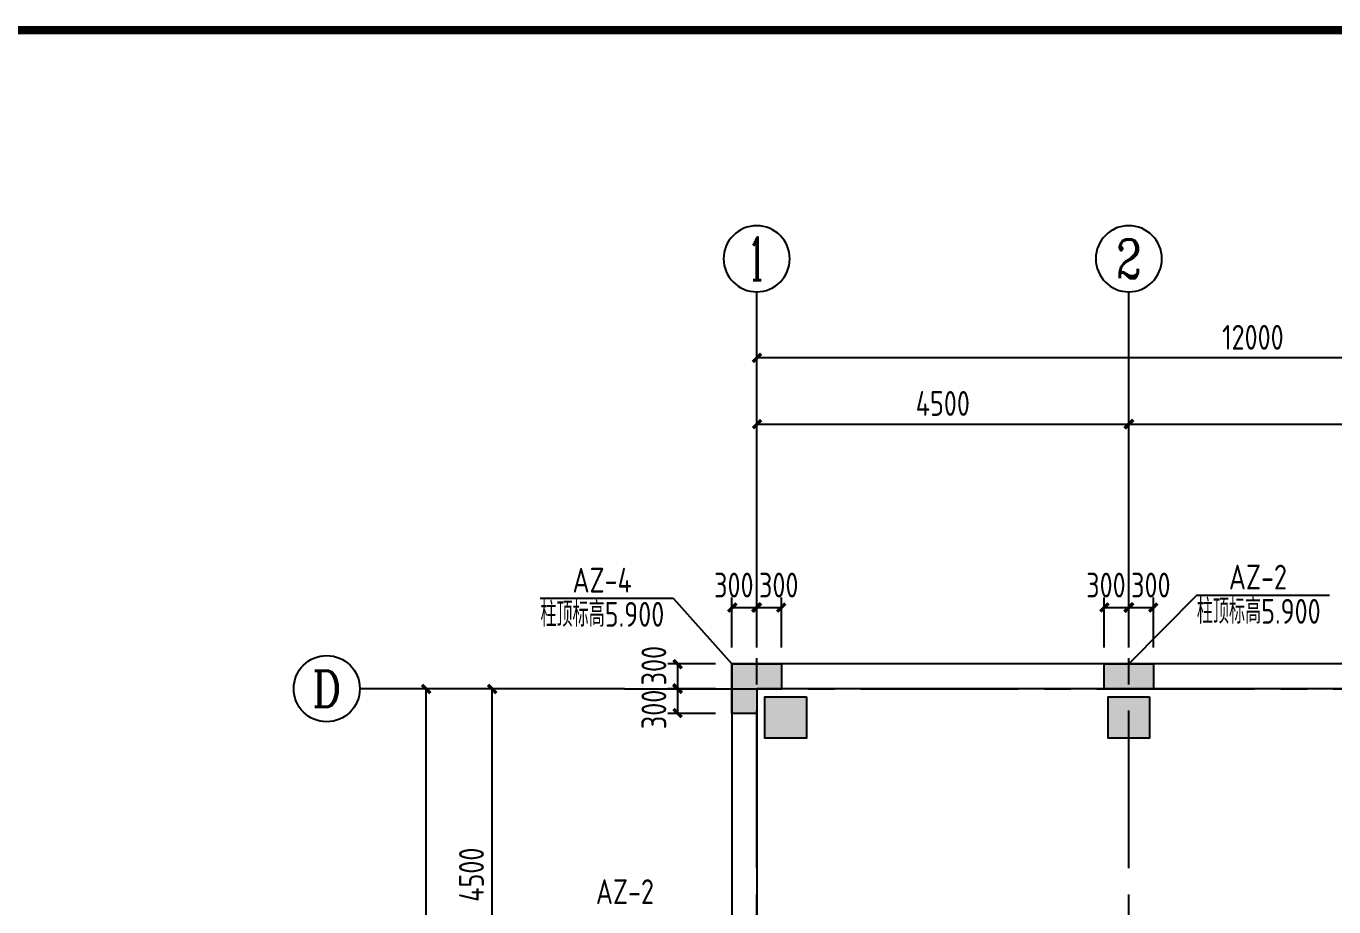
# Model space of a CAD drawing. Header units: millimetres. Extents: x 893615 to 897539, y 39650 to 40458.
# Drawn here: x 896036.9 to 896195.1, y 40128.1 to 40234.6 of the extents above; entities that cross this region are included whole.
import ezdxf
from ezdxf.enums import TextEntityAlignment as Align

# ---------------------------------------------------------------- set-up
doc = ezdxf.new("R2010")
doc.units = ezdxf.units.MM
doc.header["$LTSCALE"] = 1000
doc.header["$MEASUREMENT"] = 0
doc.linetypes.add('CENTER2', pattern=[28.575, 19.05, -3.175, 3.175, -3.175])
for name, color, linetype in [('AXIS', 3, 'Continuous'), ('AXIS_TEXT', 7, 'Continuous'), ('DIM', 7, 'Continuous'), ('DOTE', 1, 'Continuous'), ('WALL', 9, 'Continuous'), ('柱', 2, 'Continuous'), ('柱__钢筋标注', 7, 'Continuous')]:
    doc.layers.add(name, color=color, linetype=linetype)
doc.styles.add('_TCH_AXIS', font='COMPLEX', dxfattribs={"bigfont": 'GBCBIG'})
doc.styles.add('COMPLEX', font='COMPLEX')
doc.styles.add('GBHZ', font='gbenor.shx', dxfattribs={"width": 0.9, "bigfont": 'gbcbig.shx'})
doc.styles.get("Standard").update_dxf_attribs({"font": 'gbenor.shx', "bigfont": 'gbcbig.shx'})
doc.dimstyles.new('Y100', dxfattribs={"dimscale": 0, "dimtxt": 3, "dimasz": 0.01, "dimexe": 1.2, "dimexo": 2, "dimgap": 1, "dimtad": 1, "dimdec": 0, "dimlfac": 100, "dimzin": 0, "dimdsep": 46, "dimtxsty": 'GBHZ', "dimblk": 'DX', "dimcen": 0.09, "dimdle": 1, "dimclrd": 7, "dimclre": 7, "dimclrt": 7, "dimadec": 0, "dimazin": 0, "dimtfac": 1, "dimtdec": 0, "dimtix": 1, "dimtmove": 2, "dimatfit": 3, "dimldrblk": 'DX', "dimfxl": 0, "dimtolj": 1, "dimtzin": 0, "dimarcsym": 0})

# ---------------------------------------------------------------- blocks, each defined once
blk = doc.blocks.new('_AXISO')
blk.add_circle((0, 0), 0.5)
at = {"layer": 'AXIS_TEXT', "style": 'COMPLEX', "width": 1.041667}
blk.add_attdef('A', text='', height=0.56, dxfattribs=at).set_placement((-0.25, -0.28), (0.25, -0.28), align=Align.FIT)
blk = doc.blocks.new('DX')
at = {"color": 0, "linetype": 'ByBlock', "const_width": 40}
blk.add_lwpolyline([(-54, -51), (46, 49)], dxfattribs=at)
blk = doc.blocks.new('*D229')
at = {"layer": 'Defpoints', "color": 0, "transparency": 16777216}
for p in [(896093.29, 40154.51), (896109.29, 40154.51), (896109.29, 40109.51)]:
    blk.add_point(p, dxfattribs=at)
at = {"layer": 'dim', "color": 7, "lineweight": -2, "transparency": 16777216}
for p, q in [((896107.29, 40154.51), (896092.09, 40154.51)), ((896093.29, 40109.52), (896093.29, 40154.5)), ((896107.29, 40109.51), (896092.09, 40109.51))]:
    blk.add_line(p, q, dxfattribs=at)
at = {"layer": 'dim', "color": 7, "lineweight": -2, "transparency": 16777216, "xscale": 0.01, "yscale": 0.01, "zscale": 0.01}
for p, rotation in [((896093.29, 40154.51), 90), ((896093.29, 40109.51), 270)]:
    blk.add_blockref('DX', p, dxfattribs=dict(at, rotation=rotation))
at = {"layer": 'dim', "color": 7, "transparency": 16777216, "insert": (896090.79, 40132.01), "char_height": 3, "attachment_point": 5, "rotation": 90, "style": 'GBHZ'}
blk.add_mtext('\\A1;4500', dxfattribs=at)
blk = doc.blocks.new('*D230')
at = {"layer": 'Defpoints', "color": 0, "transparency": 16777216}
for p in [(896109.29, 40154.51), (896085.29, 40034.51), (896109.29, 40034.51)]:
    blk.add_point(p, dxfattribs=at)
at = {"layer": 'dim', "color": 7, "lineweight": -2, "transparency": 16777216}
for p, q in [((896107.29, 40154.51), (896084.09, 40154.51)), ((896085.29, 40154.5), (896085.29, 40034.52)), ((896107.29, 40034.51), (896084.09, 40034.51))]:
    blk.add_line(p, q, dxfattribs=at)
at = {"layer": 'dim', "color": 7, "lineweight": -2, "transparency": 16777216, "xscale": 0.01, "yscale": 0.01, "zscale": 0.01}
for p, rotation in [((896085.29, 40154.51), 90), ((896085.29, 40034.51), 270)]:
    blk.add_blockref('DX', p, dxfattribs=dict(at, rotation=rotation))
at = {"layer": 'dim', "color": 7, "transparency": 16777216, "insert": (896082.79, 40094.51), "char_height": 3, "attachment_point": 5, "rotation": 90, "style": 'GBHZ'}
blk.add_mtext('\\A1;12000', dxfattribs=at)
blk = doc.blocks.new('*D235')
at = {"layer": 'Defpoints', "color": 0, "transparency": 16777216}
for p in [(896170.29, 40186.51), (896125.29, 40170.51), (896170.29, 40170.51)]:
    blk.add_point(p, dxfattribs=at)
at = {"layer": 'dim', "color": 7, "lineweight": -2, "transparency": 16777216}
for p, q in [((896125.29, 40172.51), (896125.29, 40187.71)), ((896170.29, 40172.51), (896170.29, 40187.71)), ((896125.3, 40186.51), (896170.28, 40186.51))]:
    blk.add_line(p, q, dxfattribs=at)
at = {"layer": 'dim', "color": 7, "lineweight": -2, "transparency": 16777216, "xscale": 0.01, "yscale": 0.01, "zscale": 0.01, "rotation": 180}
blk.add_blockref('DX', (896125.29, 40186.51), dxfattribs=at)
at = {"layer": 'dim', "color": 7, "lineweight": -2, "transparency": 16777216, "xscale": 0.01, "yscale": 0.01, "zscale": 0.01}
blk.add_blockref('DX', (896170.29, 40186.51), dxfattribs=at)
at = {"layer": 'dim', "color": 7, "transparency": 16777216, "insert": (896147.79, 40189.01), "char_height": 3, "attachment_point": 5, "style": 'GBHZ'}
blk.add_mtext('\\A1;4500', dxfattribs=at)
blk = doc.blocks.new('*D236')
at = {"layer": 'Defpoints', "color": 0, "transparency": 16777216}
for p in [(896245.29, 40186.51), (896170.29, 40170.51), (896245.29, 40170.51)]:
    blk.add_point(p, dxfattribs=at)
at = {"layer": 'dim', "color": 7, "lineweight": -2, "transparency": 16777216}
for p, q in [((896170.29, 40172.51), (896170.29, 40187.71)), ((896245.29, 40172.51), (896245.29, 40187.71)), ((896170.3, 40186.51), (896245.28, 40186.51))]:
    blk.add_line(p, q, dxfattribs=at)
at = {"layer": 'dim', "color": 7, "lineweight": -2, "transparency": 16777216, "xscale": 0.01, "yscale": 0.01, "zscale": 0.01, "rotation": 180}
blk.add_blockref('DX', (896170.29, 40186.51), dxfattribs=at)
at = {"layer": 'dim', "color": 7, "lineweight": -2, "transparency": 16777216, "xscale": 0.01, "yscale": 0.01, "zscale": 0.01}
blk.add_blockref('DX', (896245.29, 40186.51), dxfattribs=at)
at = {"layer": 'dim', "color": 7, "transparency": 16777216, "insert": (896207.79, 40189.01), "char_height": 3, "attachment_point": 5, "style": 'GBHZ'}
blk.add_mtext('\\A1;7500', dxfattribs=at)
blk = doc.blocks.new('*D218')
at = {"layer": 'Defpoints', "color": 0, "transparency": 16777216}
for p in [(896125.29, 40194.51), (896125.29, 40170.51), (896245.29, 40170.51)]:
    blk.add_point(p, dxfattribs=at)
at = {"layer": 'dim', "color": 7, "lineweight": -2, "transparency": 16777216}
for p, q in [((896125.29, 40172.51), (896125.29, 40195.71)), ((896245.29, 40172.51), (896245.29, 40195.71)), ((896245.28, 40194.51), (896125.3, 40194.51))]:
    blk.add_line(p, q, dxfattribs=at)
at = {"layer": 'dim', "color": 7, "lineweight": -2, "transparency": 16777216, "xscale": 0.01, "yscale": 0.01, "zscale": 0.01, "rotation": 180}
blk.add_blockref('DX', (896125.29, 40194.51), dxfattribs=at)
at = {"layer": 'dim', "color": 7, "lineweight": -2, "transparency": 16777216, "xscale": 0.01, "yscale": 0.01, "zscale": 0.01}
blk.add_blockref('DX', (896245.29, 40194.51), dxfattribs=at)
at = {"layer": 'dim', "color": 7, "transparency": 16777216, "insert": (896185.29, 40197.01), "char_height": 3, "attachment_point": 5, "style": 'GBHZ'}
blk.add_mtext('\\A1;12000', dxfattribs=at)
blk = doc.blocks.new('*D287')
at = {"layer": 'Defpoints', "color": 0, "transparency": 16777216}
for p in [(896170.29, 40164.33), (896167.29, 40157.51), (896170.29, 40157.51)]:
    blk.add_point(p, dxfattribs=at)
at = {"layer": 'dim', "color": 7, "lineweight": -2, "transparency": 16777216}
for p, q in [((896167.29, 40159.51), (896167.29, 40165.53)), ((896170.29, 40159.51), (896170.29, 40165.53)), ((896167.3, 40164.33), (896170.28, 40164.33))]:
    blk.add_line(p, q, dxfattribs=at)
at = {"layer": 'dim', "color": 7, "lineweight": -2, "transparency": 16777216, "xscale": 0.01, "yscale": 0.01, "zscale": 0.01, "rotation": 180}
blk.add_blockref('DX', (896167.29, 40164.33), dxfattribs=at)
at = {"layer": 'dim', "color": 7, "lineweight": -2, "transparency": 16777216, "xscale": 0.01, "yscale": 0.01, "zscale": 0.01}
blk.add_blockref('DX', (896170.29, 40164.33), dxfattribs=at)
at = {"layer": 'dim', "color": 7, "transparency": 16777216, "insert": (896167.52, 40167.04), "char_height": 3, "attachment_point": 5, "style": 'GBHZ'}
blk.add_mtext('\\A1;300', dxfattribs=at)
blk = doc.blocks.new('*D288')
at = {"layer": 'Defpoints', "color": 0, "transparency": 16777216}
for p in [(896173.29, 40164.33), (896170.29, 40157.51), (896173.29, 40157.51)]:
    blk.add_point(p, dxfattribs=at)
at = {"layer": 'dim', "color": 7, "lineweight": -2, "transparency": 16777216}
for p, q in [((896170.29, 40159.51), (896170.29, 40165.53)), ((896173.29, 40159.51), (896173.29, 40165.53)), ((896170.3, 40164.33), (896173.28, 40164.33))]:
    blk.add_line(p, q, dxfattribs=at)
at = {"layer": 'dim', "color": 7, "lineweight": -2, "transparency": 16777216, "xscale": 0.01, "yscale": 0.01, "zscale": 0.01, "rotation": 180}
blk.add_blockref('DX', (896170.29, 40164.33), dxfattribs=at)
at = {"layer": 'dim', "color": 7, "lineweight": -2, "transparency": 16777216, "xscale": 0.01, "yscale": 0.01, "zscale": 0.01}
blk.add_blockref('DX', (896173.29, 40164.33), dxfattribs=at)
at = {"layer": 'dim', "color": 7, "transparency": 16777216, "insert": (896172.95, 40167.04), "char_height": 3, "attachment_point": 5, "style": 'GBHZ'}
blk.add_mtext('\\A1;300', dxfattribs=at)
blk = doc.blocks.new('*D291')
at = {"layer": 'Defpoints', "color": 0, "transparency": 16777216}
for p in [(896125.29, 40164.33), (896122.29, 40157.51), (896125.29, 40157.51)]:
    blk.add_point(p, dxfattribs=at)
at = {"layer": 'dim', "color": 7, "lineweight": -2, "transparency": 16777216}
for p, q in [((896122.29, 40159.51), (896122.29, 40165.53)), ((896125.29, 40159.51), (896125.29, 40165.53)), ((896122.3, 40164.33), (896125.28, 40164.33))]:
    blk.add_line(p, q, dxfattribs=at)
at = {"layer": 'dim', "color": 7, "lineweight": -2, "transparency": 16777216, "xscale": 0.01, "yscale": 0.01, "zscale": 0.01, "rotation": 180}
blk.add_blockref('DX', (896122.29, 40164.33), dxfattribs=at)
at = {"layer": 'dim', "color": 7, "lineweight": -2, "transparency": 16777216, "xscale": 0.01, "yscale": 0.01, "zscale": 0.01}
blk.add_blockref('DX', (896125.29, 40164.33), dxfattribs=at)
at = {"layer": 'dim', "color": 7, "transparency": 16777216, "insert": (896122.52, 40167.04), "char_height": 3, "attachment_point": 5, "style": 'GBHZ'}
blk.add_mtext('\\A1;300', dxfattribs=at)
blk = doc.blocks.new('*D292')
at = {"layer": 'Defpoints', "color": 0, "transparency": 16777216}
for p in [(896128.29, 40164.33), (896125.29, 40157.51), (896128.29, 40157.51)]:
    blk.add_point(p, dxfattribs=at)
at = {"layer": 'dim', "color": 7, "lineweight": -2, "transparency": 16777216}
for p, q in [((896125.29, 40159.51), (896125.29, 40165.53)), ((896128.29, 40159.51), (896128.29, 40165.53)), ((896125.3, 40164.33), (896128.28, 40164.33))]:
    blk.add_line(p, q, dxfattribs=at)
at = {"layer": 'dim', "color": 7, "lineweight": -2, "transparency": 16777216, "xscale": 0.01, "yscale": 0.01, "zscale": 0.01, "rotation": 180}
blk.add_blockref('DX', (896125.29, 40164.33), dxfattribs=at)
at = {"layer": 'dim', "color": 7, "lineweight": -2, "transparency": 16777216, "xscale": 0.01, "yscale": 0.01, "zscale": 0.01}
blk.add_blockref('DX', (896128.29, 40164.33), dxfattribs=at)
at = {"layer": 'dim', "color": 7, "transparency": 16777216, "insert": (896127.95, 40167.04), "char_height": 3, "attachment_point": 5, "style": 'GBHZ'}
blk.add_mtext('\\A1;300', dxfattribs=at)
blk = doc.blocks.new('*D293')
at = {"layer": 'Defpoints', "color": 0, "transparency": 16777216}
for p in [(896122.29, 40157.51), (896115.72, 40154.51), (896122.29, 40154.51)]:
    blk.add_point(p, dxfattribs=at)
at = {"layer": 'dim', "color": 7, "lineweight": -2, "transparency": 16777216}
for p, q in [((896120.29, 40157.51), (896114.52, 40157.51)), ((896115.72, 40157.5), (896115.72, 40154.52)), ((896120.29, 40154.51), (896114.52, 40154.51))]:
    blk.add_line(p, q, dxfattribs=at)
at = {"layer": 'dim', "color": 7, "lineweight": -2, "transparency": 16777216, "xscale": 0.01, "yscale": 0.01, "zscale": 0.01}
for p, rotation in [((896115.72, 40157.51), 90), ((896115.72, 40154.51), 270)]:
    blk.add_blockref('DX', p, dxfattribs=dict(at, rotation=rotation))
at = {"layer": 'dim', "color": 7, "transparency": 16777216, "insert": (896112.85, 40157.3), "char_height": 3, "attachment_point": 5, "rotation": 90, "style": 'GBHZ'}
blk.add_mtext('\\A1;300', dxfattribs=at)
blk = doc.blocks.new('*D294')
at = {"layer": 'Defpoints', "color": 0, "transparency": 16777216}
for p in [(896122.29, 40154.51), (896115.72, 40151.51), (896122.29, 40151.51)]:
    blk.add_point(p, dxfattribs=at)
at = {"layer": 'dim', "color": 7, "lineweight": -2, "transparency": 16777216}
for p, q in [((896120.29, 40154.51), (896114.52, 40154.51)), ((896115.72, 40154.5), (896115.72, 40151.52)), ((896120.29, 40151.51), (896114.52, 40151.51))]:
    blk.add_line(p, q, dxfattribs=at)
at = {"layer": 'dim', "color": 7, "lineweight": -2, "transparency": 16777216, "xscale": 0.01, "yscale": 0.01, "zscale": 0.01}
for p, rotation in [((896115.72, 40154.51), 90), ((896115.72, 40151.51), 270)]:
    blk.add_blockref('DX', p, dxfattribs=dict(at, rotation=rotation))
at = {"layer": 'dim', "color": 7, "transparency": 16777216, "insert": (896112.85, 40152), "char_height": 3, "attachment_point": 5, "rotation": 90, "style": 'GBHZ'}
blk.add_mtext('\\A1;300', dxfattribs=at)

msp = doc.modelspace()

# ---------------------------------------------------------------- hatches: boundary and pattern name
at = {"layer": '柱'}
msp.add_hatch(color=256, dxfattribs=at).paths.add_polyline_path([(896128.288, 40157.511), (896122.288, 40157.511), (896122.288, 40151.511), (896125.288, 40151.511), (896125.288, 40154.511), (896128.288, 40154.511)])

# ---------------------------------------------------------------- linework, layer by layer
at = {"color": 0, "const_width": 1}
msp.add_lwpolyline([(896578.431, 39660.145), (895772.431, 39660.145), (895772.431, 40234.145), (896578.431, 40234.145)], close=True, dxfattribs=at)
at = {"layer": 'AXIS', "color": 0}
for p, q in [((896125.288, 40170.511), (896125.288, 40202.511)), ((896170.288, 40170.511), (896170.288, 40202.511)), ((896109.288, 40154.511), (896077.288, 40154.511))]:
    msp.add_line(p, q, dxfattribs=at)
at = {"layer": 'DOTE', "linetype": 'CENTER2', "ltscale": 0.001}
for p, q in [((896125.288, 40018.511), (896125.288, 40170.511)), ((896170.288, 40018.511), (896170.288, 40170.511)), ((896109.288, 40154.511), (896261.288, 40154.511))]:
    msp.add_line(p, q, dxfattribs=at)
at = {"layer": 'WALL'}
msp.add_lwpolyline([(896122.288, 40031.511), (896248.288, 40031.511), (896248.288, 40157.511), (896122.288, 40157.511)], close=True, dxfattribs=at)
msp.add_lwpolyline([(896245.288, 40061.011), (896245.288, 40154.511), (896125.288, 40154.511), (896125.288, 40106.011)], dxfattribs=at)
at = {"layer": '柱'}
for points in [[(896122.288, 40157.511), (896128.288, 40157.511), (896128.288, 40154.511), (896125.288, 40154.511), (896125.288, 40151.511), (896122.288, 40151.511)], [(896167.288, 40154.511), (896167.288, 40157.511), (896173.288, 40157.511), (896173.288, 40154.511)]]:
    msp.add_lwpolyline(points, close=True, dxfattribs=at)
for points in [[(896131.288, 40153.511), (896131.288, 40148.511), (896126.288, 40148.511), (896126.288, 40153.511), (896131.288, 40153.511)], [(896172.788, 40153.511), (896172.788, 40148.511), (896167.788, 40148.511), (896167.788, 40153.511), (896172.788, 40153.511)]]:
    msp.add_lwpolyline(points, dxfattribs=at)
for points in [[(896167.288, 40157.511), (896167.288, 40154.511), (896173.288, 40157.511), (896173.288, 40154.511)], [(896131.288, 40153.511), (896131.288, 40148.511), (896126.288, 40153.511), (896126.288, 40148.511)], [(896172.788, 40153.511), (896172.788, 40148.511), (896167.788, 40153.511), (896167.788, 40148.511)]]:
    msp.add_solid(points, dxfattribs=at)
at = {"layer": '柱__钢筋标注'}
for p, q in [((896099.111, 40165.472), (896115.171, 40165.472)), ((896115.171, 40165.472), (896122.288, 40157.511)), ((896178.494, 40165.842), (896170.288, 40157.511)), ((896178.494, 40165.842), (896194.554, 40165.842))]:
    msp.add_line(p, q, dxfattribs=at)

# ---------------------------------------------------------------- block references
at = {"layer": 'AXIS', "color": 0}
ref = msp.add_blockref('_AXISO', (896125.288, 40206.511), dxfattribs=dict(at, xscale=-8, yscale=8, zscale=8, rotation=180))
ref.add_attrib('A', '1', dxfattribs={"layer": 'AXIS_TEXT', "color": 0, "height": 5.147, "style": '_TCH_AXIS'}).set_placement((896124.185, 40203.938), (896126.391, 40203.938), align=Align.FIT)
ref = msp.add_blockref('_AXISO', (896170.288, 40206.511), dxfattribs=dict(at, xscale=-8, yscale=8, zscale=8, rotation=180))
ref.add_attrib('A', '2', dxfattribs={"layer": 'AXIS_TEXT', "color": 0, "height": 4.659, "style": '_TCH_AXIS'}).set_placement((896168.735, 40204.182), (896171.842, 40204.182), align=Align.FIT)
ref = msp.add_blockref('_AXISO', (896073.288, 40154.511), dxfattribs=dict(at, xscale=8, yscale=8, zscale=8))
ref.add_attrib('A', 'D', dxfattribs={"layer": 'AXIS_TEXT', "color": 0, "height": 4.353, "style": '_TCH_AXIS'}).set_placement((896071.527, 40152.335), (896075.05, 40152.335), align=Align.FIT)

# ---------------------------------------------------------------- texts
at = {"layer": '柱__钢筋标注', "width": 0.9}
for s, p in [('AZ-4', (896103.004, 40166.138)), ('AZ-2', (896182.387, 40166.508)), ('柱顶标高5.900', (896099.131, 40162.001)), ('柱顶标高5.900', (896178.514, 40162.371)), ('AZ-2', (896105.834, 40128.46))]:
    msp.add_text(s, height=3, dxfattribs=at).set_placement(p)

# ---------------------------------------------------------------- dimensions: what is measured, and where the dimension line sits
at = {"layer": 'dim'}
for base, p1, p2, picture, middle in [((896125.288, 40194.511), (896245.288, 40170.511), (896125.288, 40170.511), '*D218', (896185.288, 40197.011)), ((896170.288, 40186.511), (896125.288, 40170.511), (896170.288, 40170.511), '*D235', (896147.788, 40189.011)), ((896245.288, 40186.511), (896170.288, 40170.511), (896245.288, 40170.511), '*D236', (896207.788, 40189.011))]:
    dim = msp.add_linear_dim(base=base, p1=p1, p2=p2, dimstyle='Y100', override={"dimscale": 1}, dxfattribs=at)
    dim.commit()
    dim.dimension.update_dxf_attribs({"geometry": picture, "text_midpoint": middle})
for base, p1, p2, picture, middle in [((896125.288, 40164.327), (896122.288, 40157.511), (896125.288, 40157.511), '*D291', (896122.524, 40167.04)), ((896128.288, 40164.327), (896125.288, 40157.511), (896128.288, 40157.511), '*D292', (896127.948, 40167.04)), ((896170.288, 40164.327), (896167.288, 40157.511), (896170.288, 40157.511), '*D287', (896167.524, 40167.04)), ((896173.288, 40164.327), (896170.288, 40157.511), (896173.288, 40157.511), '*D288', (896172.948, 40167.04))]:
    dim = msp.add_linear_dim(base=base, p1=p1, p2=p2, dimstyle='Y100', override={"dimscale": 1}, dxfattribs=at)
    dim.commit()
    dim.dimension.update_dxf_attribs({"geometry": picture, "text_midpoint": middle, "dimtype": 160})
for base, p1, p2, picture, middle in [((896115.72, 40154.511), (896122.288, 40157.511), (896122.288, 40154.511), '*D293', (896112.854, 40157.296)), ((896115.72, 40151.511), (896122.288, 40154.511), (896122.288, 40151.511), '*D294', (896112.854, 40152.002))]:
    dim = msp.add_linear_dim(base=base, p1=p1, p2=p2, angle=270, dimstyle='Y100', override={"dimscale": 1}, dxfattribs=at)
    dim.commit()
    dim.dimension.update_dxf_attribs({"geometry": picture, "text_midpoint": middle, "dimtype": 160})
for base, p1, p2, picture, middle in [((896085.288, 40034.511), (896109.288, 40154.511), (896109.288, 40034.511), '*D230', (896082.788, 40094.511)), ((896093.288, 40154.511), (896109.288, 40109.511), (896109.288, 40154.511), '*D229', (896090.788, 40132.011))]:
    dim = msp.add_linear_dim(base=base, p1=p1, p2=p2, angle=90, dimstyle='Y100', override={"dimscale": 1}, dxfattribs=at)
    dim.commit()
    dim.dimension.update_dxf_attribs({"geometry": picture, "text_midpoint": middle})

doc.saveas('drawing.dxf')
